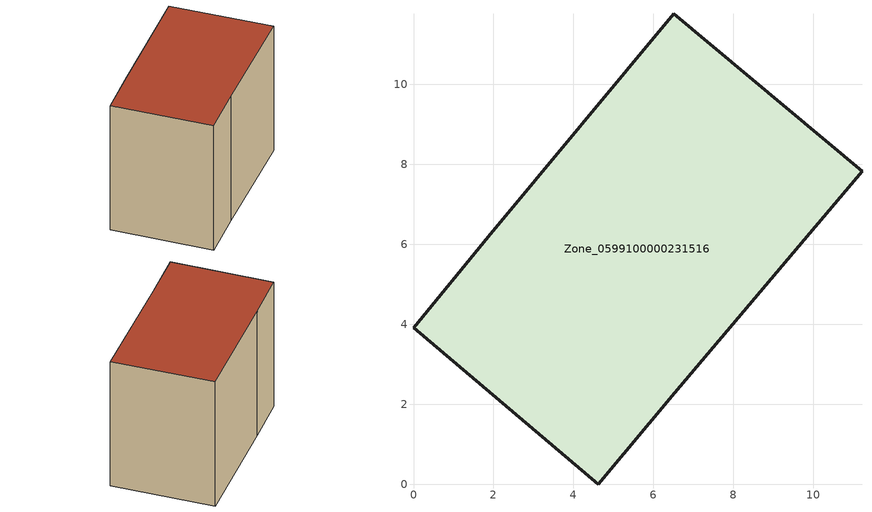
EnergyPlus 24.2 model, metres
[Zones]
Zone_0599100000231516
 floor ground (C_G): 1.87,6.18 6.51,11.76 11.22,7.83 6.53,2.29 4.62,0 0,3.91 z0
 wall outside (C_F): 4.62,0 6.53,2.29 11.22,7.83 6.51,11.76 1.87,6.18 0,3.91 4.62,0 z0:8.34
 roof outside (C_R): 1.87,6.18 0,3.91 4.62,0 6.53,2.29 11.22,7.83 6.51,11.76 z8.34
[BUILDING]
Pand.0599100000231516: North Axis=0; Terrain=City; Loads Convergence Tolerance Value=0.04; Temperature Convergence Tolerance Value=0.4; Solar Distribution=FullExterior; Maximum Number of Warmup Days=25; Minimum Number of Warmup Days=1
[Site:Location]
Rotterdam.The.Hague.AP_ZH_NLD Design_Conditions: Latitude=51.96; Longitude=4.45; Time Zone=1; Elevation=-4.5
[SITE:GROUNDTEMPERATURE:BUILDINGSURFACE]
18, 18, 18, 18, 18, 18, 18, 18, 18, 18, 18, 18
[MATERIAL] Thermal Absorptance=0.9; Solar Absorptance=0.7; Visible Absorptance=0.7
Name | Roughness | Thickness | Conductivity | Density | Specific Heat
G.TI.1946-1964 | MediumSmooth | 0.15 | 1 | 540 | 1210
F.TI.1946-1964 | Rough | 0.3 | 0.857143 | 1920 | 840
R.TI.1946-1964 | MediumRough | 0.2 | 0.277778 | 1500 | 1000
[CONSTRUCTION]
C_G: G.TI.1946-1964
C_F: F.TI.1946-1964
C_R: R.TI.1946-1964
[ZONE]
Zone_0599100000231516: Type=1; Multiplier=1; Ceiling Height=Autocalculate; Volume=Autocalculate; Floor Area=autocalculate; Part of Total Floor Area=Yes
[ZONEINFILTRATION:DESIGNFLOWRATE]
Infil_Zone_0599100000231516: Zone or ZoneList or Space or SpaceList=Zone_0599100000231516; Schedule=AlwaysOn; Design Flow Rate Calculation Method=Flow/Area; Flow Rate per Floor Area=0.003; Constant Term Coefficient=1; Temperature Term Coefficient=0; Velocity Term Coefficient=0; Velocity Squared Term Coefficient=0
[HVACTEMPLATE:ZONE:IDEALLOADSAIRSYSTEM]
Zone_0599100000231516: Maximum Heating Supply Air Temperature=50; Minimum Cooling Supply Air Temperature=13; Maximum Heating Supply Air Humidity Ratio=0.0156; Minimum Cooling Supply Air Humidity Ratio=0.0077; Heating Limit=NoLimit; Cooling Limit=NoLimit; Dehumidification Control Type=ConstantSensibleHeatRatio; Cooling Sensible Heat Ratio=0.7; Dehumidification Setpoint=60; Humidification Control Type=None; Humidification Setpoint=30; Outdoor Air Method=None; Outdoor Air Flow Rate per Person=0.00944; Outdoor Air Flow Rate per Zone Floor Area=0; Outdoor Air Flow Rate per Zone=0; Demand Controlled Ventilation Type=None; Outdoor Air Economizer Type=NoEconomizer; Heat Recovery Type=None; Sensible Heat Recovery Effectiveness=0.7; Latent Heat Recovery Effectiveness=0.65
[ZONECONTROL:THERMOSTAT]
ThermostatControl_Zone_0599100000231516: Zone or ZoneList=Zone_0599100000231516; Control Type Schedule=DualSetpointControlType; Control 1=Thermostat_Zone_0599100000231516; Temperature Difference Between Cutout And Setpoint=0
[THERMOSTATSETPOINT:DUALSETPOINT]
Thermostat_Zone_0599100000231516: Heating Setpoint Temperature Schedule=HeatingSetpoint_Zone_0599100000231516; Cooling Setpoint Temperature Schedule=CoolingSetpoint_Zone_0599100000231516
[SCHEDULE:COMPACT]
HeatingSetpoint_Zone_0599100000231516: Through: 12/31, For: AllDays, Until: 24:00, 21
CoolingSetpoint_Zone_0599100000231516: Through: 12/31, For: AllDays, Until: 24:00, 24
DualSetpointControlType: Through: 12/31, For: AllDays, Until: 24:00, 4
AlwaysOn: Through: 12/31, For: AllDays, Until: 24:00, 1
